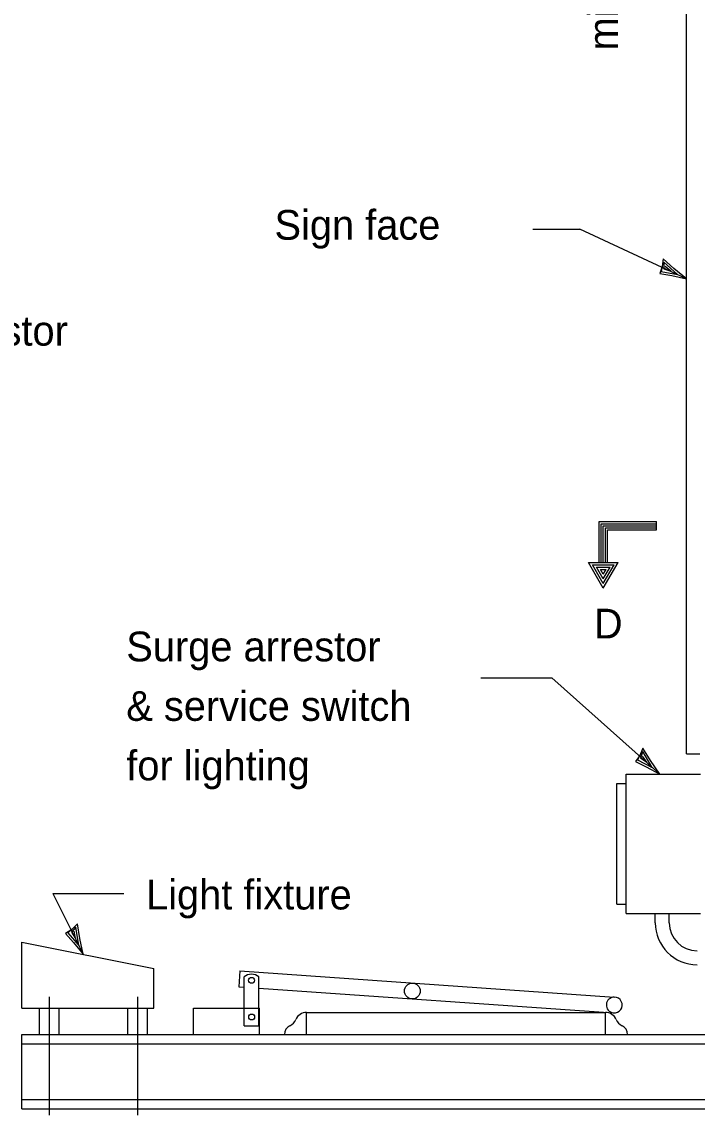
# Model space of a CAD drawing. Extents: x 2400508 to 2401188, y 421095 to 421535.
# Drawn here: x 2400774.5 to 2400828.9, y 421212.5 to 421300.7 of the extents above; entities that cross this region are included whole.
import ezdxf

# ---------------------------------------------------------------- set-up
doc = ezdxf.new("R2010")
doc.units = 0
for name, color, linetype in [('Design_EX_Roadway Dimensions', 7, 'Continuous'), ('Design_EX_Roadway Notes', 7, 'Continuous'), ('Topo_Advertising Sign', 7, 'Continuous'), ('Topo_Bridge Structures', 7, 'Continuous')]:
    doc.layers.add(name, color=color, linetype=linetype)

msp = doc.modelspace()

# ---------------------------------------------------------------- linework, layer by layer
at = {"layer": 'Design_EX_Roadway Dimensions'}
for p, q in [((2400821.037, 421260.388), (2400825.657, 421260.388)), ((2400821.037, 421257.088), (2400821.037, 421260.388)), ((2400821.202, 421257.088), (2400821.202, 421260.223)), ((2400821.202, 421260.223), (2400825.657, 421260.223)), ((2400821.367, 421257.088), (2400821.367, 421260.058)), ((2400821.367, 421260.058), (2400825.657, 421260.058)), ((2400825.657, 421259.728), (2400825.657, 421260.388)), ((2400821.533, 421257.088), (2400821.533, 421259.893)), ((2400821.533, 421259.893), (2400825.657, 421259.893)), ((2400821.697, 421257.088), (2400821.697, 421259.728)), ((2400821.697, 421259.728), (2400825.657, 421259.728)), ((2400821.367, 421255.03), (2400820.179, 421257.088)), ((2400820.179, 421257.088), (2400822.555, 421257.088)), ((2400821.367, 421255.4), (2400820.499, 421256.904)), ((2400820.499, 421256.904), (2400822.235, 421256.904)), ((2400821.367, 421255.77), (2400820.82, 421256.719)), ((2400820.82, 421256.719), (2400821.915, 421256.719)), ((2400821.367, 421256.139), (2400821.139, 421256.534)), ((2400821.139, 421256.534), (2400821.595, 421256.534)), ((2400821.367, 421255.03), (2400822.555, 421257.088)), ((2400821.367, 421255.4), (2400822.235, 421256.904)), ((2400821.367, 421255.77), (2400821.915, 421256.719)), ((2400821.367, 421256.139), (2400821.595, 421256.534)), ((2400776.663, 421222.054), (2400776.663, 421212.513)), ((2400783.793, 421222.054), (2400783.793, 421212.513))]:
    msp.add_line(p, q, dxfattribs=at)
at = {"layer": 'Design_EX_Roadway Notes'}
for p, q in [((2400815.688, 421283.983), (2400819.462, 421283.983)), ((2400828.091, 421279.982), (2400819.462, 421283.983)), ((2400811.49, 421247.776), (2400817.205, 421247.776)), ((2400817.205, 421247.776), (2400825.914, 421240.021)), ((2400776.96, 421230.405), (2400779.417, 421225.486)), ((2400776.96, 421230.405), (2400782.675, 421230.405))]:
    msp.add_line(p, q, dxfattribs=at)
for points in [[(2400826.116, 421280.96), (2400825.936, 421280.394), (2400826.887, 421280.235), (2400828.091, 421279.982), (2400827.063, 421280.805), (2400826.194, 421281.597), (2400826.116, 421280.96), (2400826.041, 421280.565), (2400827.36, 421280.323), (2400826.261, 421281.326), (2400826.239, 421280.782), (2400826.812, 421280.594), (2400826.356, 421280.978)], [(2400824.306, 421241.528), (2400823.97, 421241.038), (2400824.834, 421240.611), (2400825.914, 421240.021), (2400825.168, 421241.107), (2400824.565, 421242.115), (2400824.306, 421241.528), (2400824.121, 421241.173), (2400825.313, 421240.558), (2400824.551, 421241.838), (2400824.373, 421241.322), (2400824.867, 421240.977), (2400824.541, 421241.476)], [(2400778.483, 421227.483), (2400777.989, 421227.153), (2400778.633, 421226.436), (2400779.417, 421225.486), (2400779.126, 421226.772), (2400778.941, 421227.932), (2400778.483, 421227.483), (2400778.178, 421227.22), (2400779.059, 421226.209), (2400778.825, 421227.679), (2400778.469, 421227.266), (2400778.797, 421226.763), (2400778.682, 421227.348)]]:
    msp.add_lwpolyline(points, dxfattribs=at)
at = {"layer": 'Topo_Advertising Sign'}
for p, q in [((2400828.091, 421241.654), (2400828.091, 421307.538)), ((2400828.091, 421241.654), (2400829.147, 421241.654)), ((2400823.214, 421228.772), (2400823.214, 421240.021)), ((2400823.214, 421240.021), (2400829.214, 421240.021)), ((2400822.464, 421229.521), (2400822.464, 421239.272)), ((2400822.464, 421239.272), (2400823.214, 421239.272)), ((2400822.464, 421229.521), (2400823.214, 421229.521)), ((2400823.214, 421228.772), (2400829.214, 421228.772)), ((2400825.561, 421228.021), (2400825.561, 421228.772)), ((2400826.686, 421228.021), (2400826.686, 421228.772)), ((2400792.049, 421224.146), (2400791.96, 421222.872)), ((2400792.049, 421224.146), (2400822.253, 421222.034)), ((2400792.391, 421221.151), (2400792.391, 421223.662)), ((2400793.59, 421221.151), (2400793.59, 421223.662)), ((2400791.96, 421222.872), (2400792.391, 421222.842)), ((2400793.59, 421222.758), (2400822.164, 421220.758)), ((2400775.871, 421219.021), (2400775.871, 421221.151)), ((2400777.469, 421219.021), (2400777.469, 421221.151)), ((2400783.003, 421219.021), (2400783.003, 421221.151)), ((2400784.602, 421219.021), (2400784.602, 421221.151)), ((2400788.31, 421219.021), (2400788.31, 421221.151)), ((2400788.31, 421221.151), (2400793.634, 421221.151)), ((2400793.634, 421219.021), (2400793.634, 421221.151)), ((2400797.426, 421220.791), (2400821.541, 421220.791)), ((2400797.426, 421219.021), (2400797.426, 421220.791)), ((2400821.541, 421219.021), (2400821.541, 421220.791)), ((2400774.464, 421219.021), (2400829.964, 421219.021)), ((2400774.464, 421213.021), (2400774.464, 421219.021)), ((2400774.464, 421218.272), (2400830.714, 421218.272)), ((2400774.464, 421213.772), (2400835.214, 421213.772)), ((2400774.464, 421213.021), (2400835.964, 421213.021))]:
    msp.add_line(p, q, dxfattribs=at)
msp.add_circle((2400792.99, 421223.389), 0.237, dxfattribs=at)
for centre, radius, start, end in [((2400828.936, 421228.021), 3.375, 180, 270), ((2400828.936, 421228.021), 2.25, 180, 270), ((2400792.99, 421222.906), 0.965, 51.58476, 128.41524), ((2400822.252, 421221.395), 0.639, 262.11197, 89.9462), ((2400797.414, 421219.857), 0.934, 89.26359, 156.88461), ((2400821.553, 421219.857), 0.934, 23.11539, 90.73641), ((2400796.433, 421219.018), 0.788, 115.90203, 179.56396), ((2400795.69, 421220.571), 0.933, 295.27957, 338.10248), ((2400823.278, 421220.571), 0.933, 201.89752, 244.72043), ((2400822.535, 421219.018), 0.788, 0.43604, 64.09798)]:
    msp.add_arc(centre, radius, start, end, dxfattribs=at)
at = {"layer": 'Topo_Bridge Structures'}
for p, q in [((2400774.464, 421221.151), (2400774.464, 421226.476)), ((2400774.464, 421226.476), (2400785.114, 421224.346)), ((2400785.114, 421221.151), (2400785.114, 421224.346)), ((2400774.464, 421221.151), (2400785.114, 421221.151)), ((2400792.391, 421219.717), (2400792.391, 421221.151)), ((2400793.59, 421219.717), (2400793.59, 421221.151)), ((2400792.391, 421219.717), (2400793.59, 421219.717))]:
    msp.add_line(p, q, dxfattribs=at)
for centre, radius in [((2400805.962, 421222.523), 0.639), ((2400793.003, 421220.428), 0.237)]:
    msp.add_circle(centre, radius, dxfattribs=at)
msp.add_arc((2400822.252, 421221.395), 0.639, 89.9462, 262.06768, dxfattribs=at)

# ---------------------------------------------------------------- texts
at = {"layer": 'Design_EX_Roadway Dimensions'}
msp.add_text('min. cl.', height=2.4, rotation=90, dxfattribs=at).set_placement((2400822.558, 421298.397))
msp.add_text('D', height=2.4, dxfattribs=at).set_placement((2400820.609, 421250.966))
at = {"layer": 'Design_EX_Roadway Notes'}
for s, p in [('Sign face', (2400794.843, 421283.128)), ('Surge arrestor', (2400757.658, 421274.586)), ('Surge arrestor', (2400782.886, 421249.119)), ('& service switch', (2400782.886, 421244.319)), ('for lighting', (2400782.886, 421239.519)), ('Light fixture', (2400784.481, 421229.103))]:
    msp.add_text(s, height=2.4, dxfattribs=at).set_placement(p)

doc.saveas('drawing.dxf')
